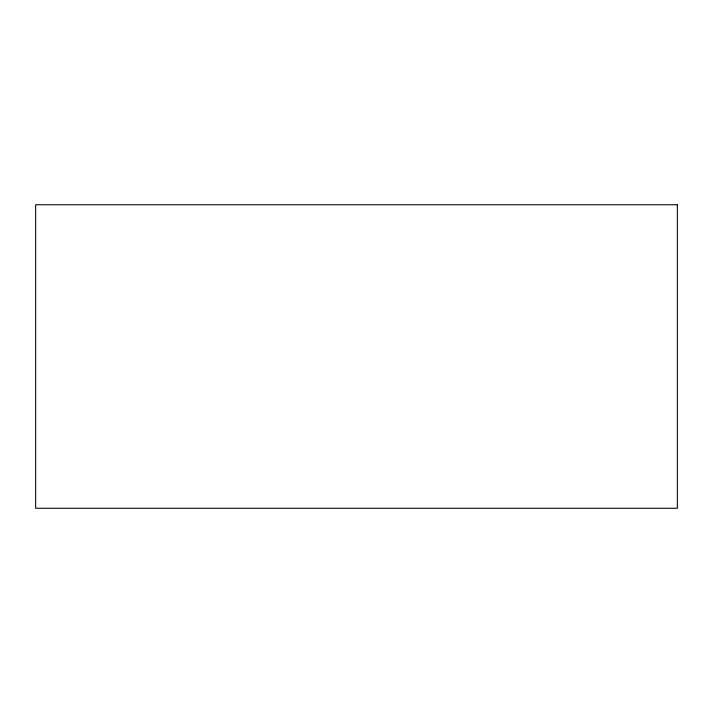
<?xml version="1.0" encoding="UTF-8"?>
<svg xmlns="http://www.w3.org/2000/svg" width="713" height="713" viewBox="0 0 713 713"><rect width="100%" height="100%" fill="white"/><g stroke="black" fill="none" stroke-linecap="round" stroke-linejoin="round"><path stroke-width="1.07" d="M677.35 204.738L35.65 204.738L35.65 508.262L677.35 508.262L677.35 204.738"/></g></svg>
